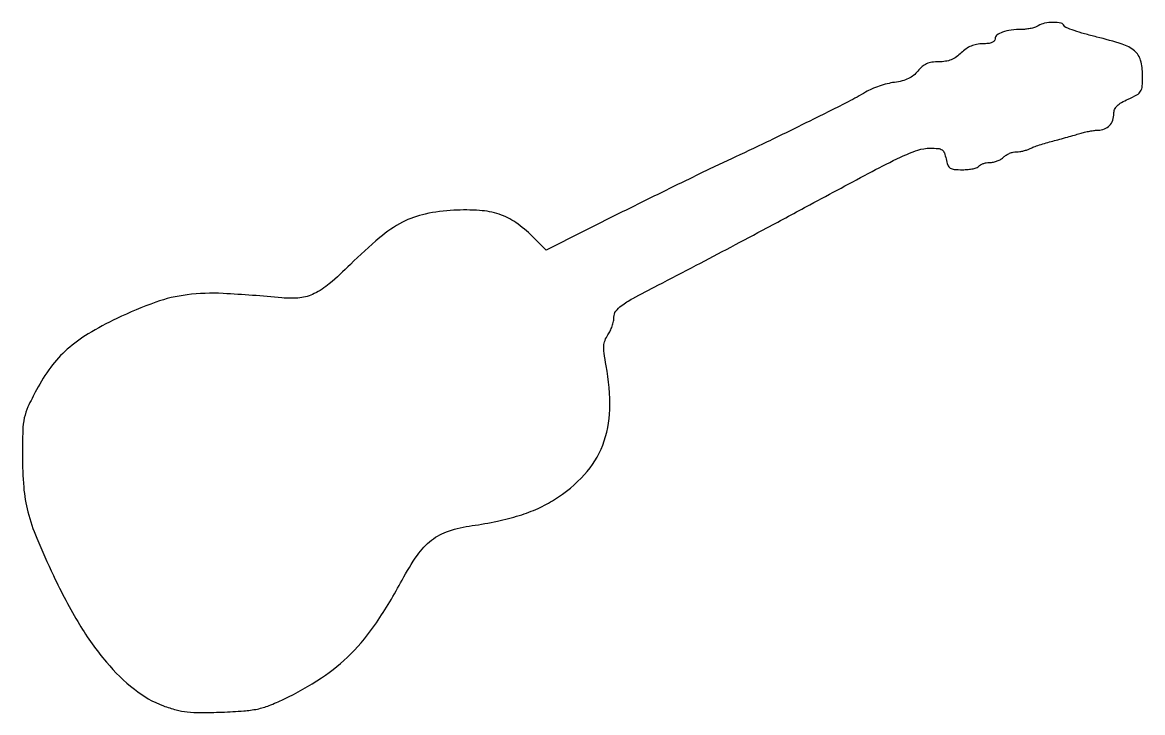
# Model space of a CAD drawing. Extents: x 1 to 312, y 0 to 192.
import ezdxf

# ---------------------------------------------------------------- set-up
doc = ezdxf.new("R2010")
doc.units = 0

msp = doc.modelspace()

# ---------------------------------------------------------------- linework, layer by layer
msp.add_lwpolyline([(283, 191, -0.063872), (282.216316, 190.625139, -0.025074), (281.059375, 190.30687, -0.024326), (279.758619, 190.08402, -0.027852), (278.5, 190.001658, 0.027305), (275.423587, 189.803723, 0.054311), (273.047503, 189.253986, 0.079518), (271.515971, 188.428052, 0.233488), (271, 187.383369, -0.189653), (270.766245, 186.789265, -0.110495), (270.1257, 186.350112, -0.068039), (269.055444, 186.082495, -0.027296), (267.545455, 186, 0.0456), (265.858987, 185.845873, 0.053858), (264.324522, 185.388158, 0.0534), (262.912745, 184.609188, 0.043653), (261.590909, 183.5, -0.043668), (260.225135, 182.354012, -0.057756), (258.797754, 181.582633, -0.056296), (257.202688, 181.145308, -0.038801), (255.333019, 181, 0.035363), (253.418216, 180.864405, 0.068744), (251.947462, 180.443608, 0.073798), (250.713704, 179.664481, 0.046801), (249.531962, 178.437624, -0.055358), (248.334655, 177.23634, -0.056711), (246.912121, 176.338225, -0.049885), (245.166966, 175.700869, -0.029754), (242.994397, 175.280818, 0.029425), (241.018408, 174.900121, 0.01923), (238.792104, 174.241536, 0.019354), (236.664246, 173.428978, 0.034711), (235, 172.577568, -0.018214), (230.173821, 169.904255, -0.002193), (219.300334, 164.448593, -0.002845), (207.575219, 158.712768, -0.004563), (197.5, 153.96773, 0.004483), (192.678873, 151.698106, 0.001148), (184.919665, 147.938015, 0.001169), (176.083737, 143.605486, 0.001186), (167.311625, 139.252875), (146.123249, 128.676751), (142.324402, 132.475598, 0.045616), (137.724989, 136.304483, 0.070558), (133.105326, 138.60584, 0.063361), (127.670341, 139.677857, 0.029815), (120.5, 139.739377, 0.040517), (112.559066, 138.684853, 0.067391), (106.222725, 136.389176, 0.054995), (99.895682, 132.134047, 0.018872), (91.727072, 124.680338, -0.016955), (85.865408, 119.290363, -0.063747), (81.702321, 116.549298, -0.087255), (77.700142, 115.39464, -0.050974), (72.694042, 115.369857, 0.011117), (56.347197, 116.592831, 0.044197), (46.301252, 116.232068, 0.055316), (37.629525, 114.158129, 0.024576), (26.759354, 109.633721, 0.024745), (18.850511, 105.384352, 0.046004), (12.991447, 101.072283, 0.050831), (8.408032, 96.080947, 0.03852), (4.429643, 89.794742, 0.013569), (2.078888, 85.051292, 0.055826), (1.067467, 82.013802, 0.045003), (0.648125, 78.534607, 0.006768), (0.532263, 71.5, 0.021697), (0.886028, 62.759989, 0.042345), (2.05472, 55.889124, 0.035769), (4.506522, 48.603663, 0.01149), (9.152153, 38.176001, 0.024201), (16.402827, 24.598307, 0.040741), (23.907029, 14.093942, 0.049456), (31.680195, 6.553402, 0.078038), (39.747261, 1.981358, 0.024687), (43.241526, 0.860157, 0.038218), (46.355176, 0.27834, 0.028543), (50.114342, 0.085475, 0.00799), (56, 0.21375, 0.008824), (62.078926, 0.550985, 0.033152), (65.859681, 1.081265, 0.040872), (69.126357, 2.046581, 0.018862), (73.199592, 3.801195, 0.034916), (83.67653, 9.720437, 0.051176), (91.859462, 16.423884, 0.04734), (98.943988, 25.050054, 0.024995), (106.10874, 36.921898, -0.028554), (110.345642, 43.830786, -0.075596), (114.320625, 48.028899, -0.085951), (119.042348, 50.549275, -0.045073), (125.546799, 52.063623, 0.016657), (132.628822, 53.293663, 0.025133), (138.68608, 54.876108, 0.02847), (143.918187, 56.861729, 0.035551), (148.5, 59.309808, 0.066728), (156.809674, 66.23884, 0.093834), (161.886674, 74.42065, 0.087275), (163.839001, 84.349998, 0.050606), (162.851339, 96.503415, -0.010309), (162.27624, 100.03126, -0.049825), (162.19225, 102.05833, -0.080596), (162.528283, 103.568117, -0.057857), (163.351339, 105.091219, 0.042714), (163.982798, 106.179811, 0.029214), (164.515706, 107.506914, 0.029517), (164.881189, 108.856756, 0.051396), (165, 110.009536, -0.155875), (165.526978, 111.658851, -0.08116), (167.061844, 113.208863, -0.0334), (170.221105, 115.196461, -0.004364), (177.25, 118.910125, 0.00101), (187.889489, 124.440448, 0.001351), (197.51916, 129.503755, 0.001272), (207.559537, 134.850417, 0.000755), (219.5, 141.27117, -0.001457), (236.798593, 150.541868, -0.012389), (244.677744, 154.487664, -0.02779), (249.466788, 156.422355, -0.082277), (252.953391, 157, -0.022338), (255.145119, 156.902035, -0.128054), (256.231027, 156.512946, -0.156514), (256.876281, 155.684133, -0.03842), (257.35, 154, 0.038955), (257.829521, 152.302199, 0.160445), (258.485113, 151.47693, 0.125761), (259.599907, 151.093721, 0.020224), (261.915983, 151, 0.023405), (263.47979, 151.073242, 0.030305), (264.898506, 151.29375, 0.031095), (266.01857, 151.612139, 0.171167), (266.5, 152, -0.128117), (266.90248, 152.384362, -0.046167), (267.632543, 152.70625, -0.042064), (268.535256, 152.926123, -0.038729), (269.487588, 153, 0.053948), (270.50481, 153.110074, 0.038575), (271.601711, 153.440625, 0.039121), (272.610236, 153.925325, 0.064887), (273.357143, 154.5, -0.058396), (274.084041, 155.074398, -0.038971), (275.028986, 155.559375, -0.039057), (276.034086, 155.890449, -0.060104), (276.94214, 156, 0.035328), (277.866978, 156.065427, 0.022672), (278.924746, 156.26512, 0.022775), (279.947771, 156.556494, 0.039101), (280.763569, 156.902536, -0.031605), (281.720873, 157.325623, -0.008201), (283.311798, 157.882236, -0.008307), (285.149826, 158.457945, -0.008389), (287, 158.970297, 0.002403), (288.947593, 159.484604, 0.001819), (291.080231, 160.067082, 0.001839), (293.078565, 160.62862, 0.004277), (294.570998, 161.067761, -0.015394), (295.891817, 161.424701, -0.012652), (297.321222, 161.726155, -0.012847), (298.649181, 161.936176, -0.032802), (299.620998, 162, 0.093576), (301.383835, 162.332833, 0.11039), (302.788859, 163.279913, 0.106876), (303.687681, 164.763006, 0.083168), (304, 166.627652, -0.101014), (304.233089, 167.769627, -0.096209), (304.896959, 168.751513, -0.067336), (306.098558, 169.664943, -0.025006), (308, 170.6201, 0.022453), (310.441925, 171.831192, 0.13267), (311.458274, 172.814953, 0.118612), (311.898326, 174.228661, 0.016413), (312, 177.325152, 0.067005), (311.447342, 181.430632, 0.154112), (309.774542, 184.02079, 0.096175), (306.331277, 185.900877, 0.017128), (299.235067, 187.893636, -0.009135), (295.863493, 188.782559, -0.013822), (292.968009, 189.689984, -0.008478), (290.618918, 190.542941, -0.223548), (290.166667, 191.013389, 0.269769), (289.323437, 191.749962, 0.048253), (287.158588, 191.95529, 0.048703), (284.770187, 191.717587, 0.094583)], format="xyb", close=True)

doc.saveas('drawing.dxf')
